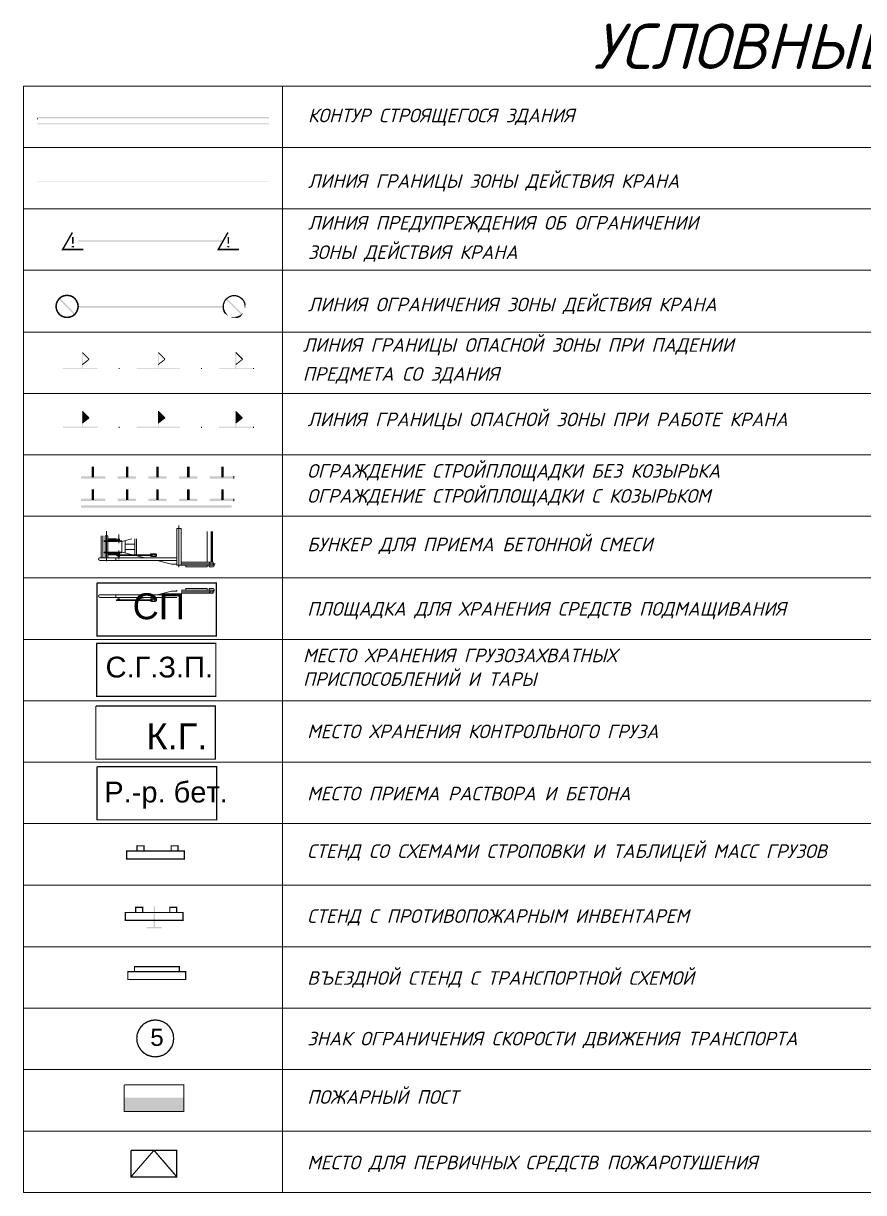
# Model space of a CAD drawing. Header units: millimetres. Extents: x -152693 to 518302, y -31658 to 793547.
# Drawn here: x 433532 to 442798, y 8015 to 20904 of the extents above; entities that cross this region are included whole.
import ezdxf

# ---------------------------------------------------------------- set-up
doc = ezdxf.new("R2010")
doc.units = ezdxf.units.MM
for name, color, linetype in [('PDF _0', 7, 'Continuous'), ('PDF _Размеры', 7, 'Continuous'), ('PDF _Текст', 7, 'Continuous')]:
    doc.layers.add(name, color=color, linetype=linetype)
doc.styles.add('PDF Arial', font='arial.ttf')
doc.styles.add('стиль4', font='isocpeui.ttf', dxfattribs={"height": 2.5})

msp = doc.modelspace()

# ---------------------------------------------------------------- linework, layer by layer
at = {"layer": 'PDF _0', "lineweight": 0}
for points in [[(443165.40321, 8014.63527), (433531.83259, 8014.63527), (433531.83259, 8691.68193), (443165.40321, 8691.68193), (433531.83259, 8691.68193), (433531.83259, 9371.59742), (443165.40321, 9371.59742), (433531.83259, 9371.59742), (433531.83259, 10048.64408), (443165.40321, 10048.64408), (433531.83259, 10048.64408), (433531.83259, 10725.69073), (443165.40321, 10725.69073), (433531.83259, 10725.69073), (433531.83259, 11402.73739), (443165.40321, 11402.73739), (433531.83259, 11402.73739), (433531.83259, 12082.65289), (443165.40321, 12082.65289), (433531.83259, 12082.65289), (433531.83259, 12759.69954), (443165.40321, 12759.69954), (433531.83259, 12759.69954), (433531.83259, 13436.7462), (443165.40321, 13436.7462), (433531.83259, 13436.7462), (433531.83259, 14113.79285), (443165.40321, 14113.79285), (433531.83259, 14113.79285), (433531.83259, 14790.83951), (443165.40321, 14790.83951), (433531.83259, 14790.83951), (433531.83259, 15470.755), (443165.40321, 15470.755), (433531.83259, 15470.755), (433531.83259, 16147.80166), (443165.40321, 16147.80166), (433531.83259, 16147.80166), (433531.83259, 16824.84831), (443165.40321, 16824.84831), (433531.83259, 16824.84831), (433531.83259, 17501.89497), (443165.40321, 17501.89497), (433531.83259, 17501.89497), (433531.83259, 18181.81046), (443165.40321, 18181.81046), (433531.83259, 18181.81046), (433531.83259, 18858.85712), (443165.40321, 18858.85712), (433531.83259, 18858.85712), (433531.83259, 19535.90377), (443165.40321, 19535.90377), (433531.83259, 19535.90377), (433531.83259, 20212.95043), (443165.40321, 20212.95043)], [(436389.19898, 20212.95043), (436389.19898, 19535.90377), (436389.19898, 18858.85712), (436389.19898, 18181.81046), (436389.19898, 17501.89497), (436389.19898, 16824.84831), (436389.19898, 16147.80166), (436389.19898, 15470.755), (436389.19898, 14790.83951), (436389.19898, 14113.79285), (436389.19898, 13436.7462), (436389.19898, 12759.69954), (436389.19898, 12082.65289), (436389.19898, 11402.73739), (436389.19898, 10725.69073), (436389.19898, 10048.64408), (436389.19898, 9371.59742), (436389.19898, 8691.68193), (436389.19898, 8014.63527)], [(435247.39996, 14908.46202), (435247.39996, 15370.34554)], [(434389.61627, 15011.74032), (434389.61627, 15255.59187)], [(434409.69817, 15011.74032), (434409.69817, 15255.59187)], [(434616.25477, 15192.47735), (434424.04238, 15192.47735), (434424.04238, 15201.08388), (434593.30404, 15201.08388), (434593.30404, 15221.16577)], [(434432.6489, 15201.08388), (434432.6489, 15255.59187), (434464.20616, 15255.59187), (434464.20616, 15201.08388)], [(434449.86195, 15307.23102), (434449.86195, 14977.31422)], [(434558.87794, 15221.16577), (434464.20616, 15221.16577), (434464.20616, 15201.08388), (434464.20616, 15209.6904), (434573.22215, 15209.6904)], [(434573.22215, 15221.16577), (434573.22215, 15201.08388)], [(434584.69751, 15269.93608), (434584.69751, 15172.39546)], [(434728.1396, 15221.16577), (434616.25477, 15192.47735), (434616.25477, 15066.24831), (434593.30404, 15066.24831), (434593.30404, 15074.85484), (434616.25477, 15074.85484), (434871.58169, 15011.74032)], [(434762.5657, 15037.5599), (434762.5657, 15221.16577)], [(434779.77875, 15221.16577), (434779.77875, 15034.69106)], [(435557.23487, 15304.36218), (435557.23487, 14962.97001)], [(435603.13634, 15304.36218), (435603.13634, 14962.97001), (435617.48055, 14962.97001), (435617.48055, 15304.36218)], [(435608.87402, 14962.97001), (435608.87402, 15304.36218)], [(434432.6489, 15192.47735), (434432.6489, 15074.85484)], [(434464.20616, 15192.47735), (434464.20616, 15074.85484)], [(434584.69751, 14997.39611), (434584.69751, 15094.93673)], [(434653.54972, 15201.08388), (434653.54972, 15066.24831)], [(434653.54972, 15163.78893), (434762.5657, 15163.78893)], [(434653.54972, 15103.54326), (434762.5657, 15103.54326)], [(435224.44923, 15011.74032), (434372.40322, 15011.74032)], [(435224.44923, 14983.0519), (434372.40322, 14983.0519)], [(434616.25477, 15074.85484), (434424.04238, 15074.85484), (434424.04238, 15066.24831), (434593.30404, 15066.24831), (434593.30404, 15046.16642)], [(434432.6489, 15066.24831), (434432.6489, 15011.74032)], [(434464.20616, 15066.24831), (434464.20616, 15011.74032)], [(434558.87794, 15046.16642), (434464.20616, 15046.16642), (434464.20616, 15066.24831), (434464.20616, 15054.77295), (434573.22215, 15054.77295)], [(434553.14025, 14983.0519), (434553.14025, 15011.74032)], [(434573.22215, 15046.16642), (434573.22215, 15066.24831)], [(434593.30404, 15037.5599), (434593.30404, 15026.08453), (434573.22215, 15026.08453), (434573.22215, 15037.5599)], [(434943.30273, 15057.64179), (434983.46652, 15057.64179)], [(434943.30273, 15026.08453), (434983.46652, 15026.08453)], [(434951.90926, 15049.03526), (434974.85999, 15049.03526)], [(434951.90926, 15031.82221), (434974.85999, 15031.82221)], [(435224.44923, 14942.88812), (435167.07239, 14942.88812), (435006.41725, 14983.0519)], [(435270.35069, 14962.97001), (435623.21823, 14962.97001), (435623.21823, 14931.41275), (435270.35069, 14931.41275)], [(435646.16896, 14945.75696), (435270.35069, 14945.75696)], [(435557.23487, 14931.41275), (435557.23487, 14914.1997), (435321.98985, 14914.1997), (435321.98985, 14931.41275)], [(435580.1856, 14931.41275), (435580.1856, 14914.1997), (435623.21823, 14914.1997), (435631.82476, 14917.06854), (435637.56244, 14922.80623), (435637.56244, 14937.15044), (435631.82476, 14931.41275), (435623.21823, 14931.41275)], [(435224.44923, 14604.36479), (434372.40322, 14604.36479)], [(435224.44923, 14575.67637), (434372.40322, 14575.67637)], [(434553.14025, 14604.36479), (434553.14025, 14575.67637)], [(434871.58169, 14575.67637), (434771.17223, 14549.8568)], [(435006.41725, 14604.36479), (435167.07239, 14644.52858), (435224.44923, 14644.52858), (435224.44923, 14656.00394)], [(435270.35069, 14624.44668), (435623.21823, 14624.44668), (435623.21823, 14656.00394), (435270.35069, 14656.00394)], [(435634.6936, 14638.79089), (435270.35069, 14638.79089)], [(435557.23487, 14656.00394), (435557.23487, 14673.21699), (435321.98985, 14673.21699), (435321.98985, 14656.00394)], [(435580.1856, 14656.00394), (435580.1856, 14673.21699), (435623.21823, 14673.21699), (435631.82476, 14670.34815), (435637.56244, 14664.61047), (435637.56244, 14650.26626), (435631.82476, 14656.00394), (435623.21823, 14656.00394)], [(434593.30404, 14549.8568), (434593.30404, 14561.33217), (434573.22215, 14561.33217), (434573.22215, 14549.8568)], [(434779.77875, 14552.72564), (434779.77875, 14549.8568)], [(434943.30273, 14561.33217), (434983.46652, 14561.33217)], [(434943.30273, 14529.77491), (434983.46652, 14529.77491)], [(434951.90926, 14555.59448), (434974.85999, 14555.59448)], [(434951.90926, 14535.51259), (434974.85999, 14535.51259)], [(434860.10632, 11778.55566), (434860.10632, 11835.93249), (434785.51644, 11835.93249), (434785.51644, 11778.55566)], [(434848.63096, 11101.509), (434848.63096, 11158.88584), (434771.17223, 11158.88584), (434771.17223, 11101.509)], [(435175.67892, 10507.65876), (435175.67892, 10507.65876)], [(443165.40321, 8014.63527), (433531.83259, 8014.63527), (433531.83259, 8014.63527), (443165.40321, 8014.63527)]]:
    msp.add_lwpolyline(points, dxfattribs=at)
at = {"layer": 'PDF _0', "color": 30, "lineweight": 0, "true_color": 0xf26621}
msp.add_lwpolyline([(433686.75004, 19848.60753), (433686.75004, 19857.21405)], dxfattribs=at)
at = {"layer": 'PDF _0', "color": 85, "lineweight": 0, "true_color": 0x58b947}
for points in [[(434072.60926, 18599.22694, 16.31697, 16.31697, 0), (433965.02769, 18411.3178, 17.21305, 17.21305, 0), (434193.10061, 18411.3178, 16.72132, 16.72132, 0)], [(435788.17663, 18599.22694, 16.31697, 16.31697, 0), (435680.59507, 18411.3178, 17.21305, 17.21305, 0), (435908.66799, 18411.3178, 16.72132, 16.72132, 0)]]:
    msp.add_lwpolyline(points, format="xyseb", dxfattribs=at)
at = {"layer": 'PDF _0', "color": 6, "lineweight": 0}
for points in [[(433891.87223, 17783.04146, 16.61989, 16.61989, 0), (433896.17549, 17752.91862, 16.61989, 16.61989, 0), (433909.08528, 17724.2302, 16.61989, 16.61989, 0), (433927.73275, 17696.97621, 16.61989, 16.61989, 0), (433952.11791, 17678.32874, 16.61989, 16.61989, 0), (433982.24074, 17666.85337, 16.61989, 16.61989, 0), (434013.798, 17662.55011, 16.85732, 16.85732, 0), (434045.35526, 17666.85337, 16.85732, 16.85732, 0), (434075.4781, 17678.32874, 16.85732, 16.85732, 0), (434099.86326, 17696.97621, 16.85732, 16.85732, 0), (434118.51073, 17724.2302, 16.85732, 16.85732, 0), (434131.42052, 17752.91862, 16.85732, 16.85732, 0), (434135.72378, 17783.04146, 16.61989, 16.61989, 0), (434131.42052, 17816.03314, 16.61989, 16.61989, 0), (434118.51073, 17844.72156, 16.61989, 16.61989, 0), (434099.86326, 17870.54113, 16.61989, 16.61989, 0), (434075.4781, 17890.62303, 16.61989, 16.61989, 0), (434045.35526, 17902.09839, 16.61989, 16.61989, 0), (434013.798, 17906.40166, 16.85732, 16.85732, 0), (433982.24074, 17902.09839, 16.85732, 16.85732, 0), (433952.11791, 17890.62303, 16.85732, 16.85732, 0), (433927.73275, 17870.54113, 16.85732, 16.85732, 0), (433909.08528, 17844.72156, 16.85732, 16.85732, 0), (433896.17549, 17816.03314, 16.85732, 16.85732, 0)], [(435735.10306, 17780.17262, 15.44919, 15.44919, 0), (435739.40632, 17748.61536, 16.85732, 16.85732, 0), (435750.88169, 17719.92694, 17.14236, 17.14236, 0), (435769.52916, 17694.10737, 0, 0, 0), (435796.78316, 17675.45989, 0, 0, 0), (435825.47157, 17662.55011, 0, 0, 0), (435855.59441, 17659.68126, 17.39184, 17.39184, 0), (435888.58609, 17662.55011, 16.61989, 16.61989, 0), (435917.27451, 17675.45989, 15.44919, 15.44919, 0), (435944.52851, 17694.10737, 0, 0, 0), (435963.17598, 17719.92694, 0, 0, 0), (435974.65135, 17748.61536, 0, 0, 0), (435978.95461, 17780.17262, 14.24562, 14.24562, 0), (435974.65135, 17811.72988, 14.24562, 14.24562, 0), (435963.17598, 17841.85272, 14.24562, 14.24562, 0), (435944.52851, 17866.23787, 14.24562, 14.24562, 0), (435917.27451, 17886.31976, 14.24562, 14.24562, 0), (435888.58609, 17899.22955, 14.24562, 14.24562, 0), (435855.59441, 17903.53281, 14.00819, 14.00819, 0), (435825.47157, 17899.22955, 14.00819, 14.00819, 0), (435796.78316, 17886.31976, 14.00819, 14.00819, 0), (435769.52916, 17866.23787, 14.00819, 14.00819, 0), (435750.88169, 17841.85272, 14.00819, 14.00819, 0), (435739.40632, 17811.72988, 14.00819, 14.00819, 0)]]:
    msp.add_lwpolyline(points, format="xyseb", close=True, dxfattribs=at)
at = {"layer": 'PDF _0', "color": 240, "lineweight": 0, "true_color": 0xec1f24}
for points in [[(434587.56636, 17103.12596), (434587.56636, 17094.51944)], [(435496.98919, 17103.12596), (435496.98919, 17094.51944)], [(436070.75754, 17103.12596), (436070.75754, 17094.51944)], [(434587.56636, 16457.63657), (434587.56636, 16446.1612)], [(435496.98919, 16457.63657), (435496.98919, 16446.1612)], [(436070.75754, 16457.63657), (436070.75754, 16446.1612)]]:
    msp.add_lwpolyline(points, dxfattribs=at)
at = {"layer": 'PDF _0', "color": 5, "lineweight": 0}
for points in [[(435852.72557, 15912.55663), (435852.72557, 15886.73706)], [(435852.72557, 15662.9674), (435852.72557, 15637.14782)]]:
    msp.add_lwpolyline(points, dxfattribs=at)
at = {"layer": 'PDF _0', "lineweight": 0}
for points in [[(435270.35069, 15335.91944), (435270.35069, 14931.41275), (435224.44923, 14931.41275), (435224.44923, 15335.91944)], [(434616.25477, 15192.47735), (434616.25477, 15201.08388), (434593.30404, 15201.08388), (434593.30404, 15192.47735)], [(434951.90926, 15037.5599), (434951.90926, 15046.16642), (434558.87794, 15046.16642), (434558.87794, 15037.5599)], [(434951.90926, 14549.8568), (434951.90926, 14541.25027), (434558.87794, 14541.25027), (434558.87794, 14549.8568)], [(435307.64564, 11695.35925), (435307.64564, 11778.55566), (434667.89393, 11778.55566), (434667.89393, 11695.35925)], [(435293.30143, 11015.44375), (435293.30143, 11101.509), (434653.54972, 11101.509), (434653.54972, 11015.44375)], [(435321.98985, 10364.21667), (435321.98985, 10450.28193), (434685.10698, 10450.28193), (434685.10698, 10364.21667)]]:
    msp.add_lwpolyline(points, close=True, dxfattribs=at)
at = {"layer": 'PDF _0', "lineweight": 0, "const_width": 14.34421}
for points in [[(434342.28039, 14733.46267), (434342.28039, 14149.65337), (435659.07875, 14149.65337), (435659.07875, 14734.89709), (434343.71481, 14734.89709)], [(434718.09866, 8482.25648), (434718.09866, 8188.2002), (435223.01481, 8188.2002), (435223.01481, 8480.82206), (434719.53308, 8480.82206)]]:
    msp.add_lwpolyline(points, dxfattribs=at)
at = {"layer": 'PDF _0', "lineweight": 0}
for points in [[(434339.41154, 14070.76022, 14.34421, 14.34421, 0), (434339.41154, 13485.51651, 11.47537, 11.47537, 0), (435654.77549, 13485.51651, 11.47537, 11.47537, 0), (435654.77549, 14069.3258, 14.34421, 14.34421, 0), (434337.97712, 14069.3258, 0, 0, 0)], [(434330.80502, 13379.36936, 14.34421, 14.34421, 0), (434330.80502, 12794.12564, 11.47537, 11.47537, 0), (435647.60339, 12794.12564, 14.34421, 14.34421, 0), (435647.60339, 13377.93494, 14.34421, 14.34421, 0), (434332.23944, 13377.93494, 0, 0, 0)], [(434345.14923, 12710.92923, 14.34421, 14.34421, 0), (434345.14923, 12125.68551, 11.47537, 11.47537, 0), (435661.94759, 12125.68551, 14.34421, 14.34421, 0), (435661.94759, 12709.49481, 14.34421, 14.34421, 0), (434346.58365, 12709.49481, 0, 0, 0)], [(434669.32835, 11695.35925, 14.34421, 14.34421, 0), (434669.32835, 11779.99008, 14.34421, 14.34421, 0), (435306.21122, 11779.99008, 14.34421, 14.34421, 0), (435306.21122, 11693.92483, 14.34421, 14.34421, 0), (434669.32835, 11693.92483, 14.34421, 14.34421, 0), (434669.32835, 11779.99008, 14.34421, 14.34421, 0), (434784.08202, 11779.99008, 14.34421, 14.34421, 0), (434784.08202, 11837.36692, 14.34421, 14.34421, 0), (434861.54074, 11837.36692, 14.34421, 14.34421, 0), (434861.54074, 11779.99008, 14.34421, 14.34421, 0), (435161.33471, 11779.99008, 11.47537, 11.47537, 0), (435161.33471, 11837.36692, 14.34421, 14.34421, 0), (435237.35901, 11837.36692, 14.34421, 14.34421, 0), (435237.35901, 11779.99008, 14.34421, 14.34421, 0), (435307.64564, 11779.99008, 0, 0, 0)], [(434654.98414, 11015.44375, 14.34421, 14.34421, 0), (434654.98414, 11101.509, 11.47537, 11.47537, 0), (435291.86701, 11101.509, 14.34421, 14.34421, 0), (435291.86701, 11016.87817, 14.34421, 14.34421, 0), (434654.98414, 11016.87817, 14.34421, 14.34421, 0), (434654.98414, 11101.509, 11.47537, 11.47537, 0), (434769.73781, 11101.509, 14.34421, 14.34421, 0), (434769.73781, 11160.32026, 14.34421, 14.34421, 0), (434847.19654, 11160.32026, 14.34421, 14.34421, 0), (434847.19654, 11101.509, 11.47537, 11.47537, 0), (435146.9905, 11101.509, 11.47537, 11.47537, 0), (435146.9905, 11160.32026, 14.34421, 14.34421, 0), (435223.01481, 11160.32026, 14.34421, 14.34421, 0), (435223.01481, 11101.509, 11.47537, 11.47537, 0), (435293.30143, 11101.509, 0, 0, 0)], [(434683.67255, 10364.21667, 14.34421, 14.34421, 0), (434683.67255, 10448.8475, 14.34421, 14.34421, 0), (435320.55543, 10448.8475, 14.34421, 14.34421, 0), (435320.55543, 10364.21667, 11.47537, 11.47537, 0), (434683.67255, 10364.21667, 14.34421, 14.34421, 0), (434683.67255, 10448.8475, 14.34421, 14.34421, 0), (434756.82802, 10448.8475, 11.47537, 11.47537, 0), (434756.82802, 10506.22434, 14.34421, 14.34421, 0), (434877.31937, 10506.22434, 14.34421, 14.34421, 0), (435175.67892, 10506.22434, 14.34421, 14.34421, 0), (435251.70322, 10506.22434, 14.34421, 14.34421, 0), (435251.70322, 10448.8475, 14.34421, 14.34421, 0), (435321.98985, 10448.8475, 0, 0, 0)], [(434643.50877, 9202.33576, 14.34421, 14.34421, 0), (434643.50877, 8909.7139, 11.47537, 11.47537, 0), (435301.90795, 8909.7139, 11.47537, 11.47537, 0), (435301.90795, 9202.33576, 11.47537, 11.47537, 0), (434644.94319, 9202.33576, 0, 0, 0)], [(434718.09866, 8188.2002, 13.14112, 13.14112, 0), (434971.99115, 8480.82206, 14.30922, 14.30922, 0), (435224.44923, 8188.2002, 0, 0, 0)]]:
    msp.add_lwpolyline(points, format="xyseb", dxfattribs=at)
at = {"layer": 'PDF _0', "color": 1, "lineweight": 0}
msp.add_lwpolyline([(434986.33536, 9918.11178, 14.58928, 14.58928, 0), (434941.86831, 9912.3741, 14.58928, 14.58928, 0), (434897.40127, 9896.59547, 14.58928, 14.58928, 0), (434858.6719, 9873.64473, 14.58928, 14.58928, 0), (434827.11464, 9840.65305, 14.58928, 14.58928, 0), (434802.72949, 9801.92369, 14.58928, 14.58928, 0), (434786.95086, 9760.32548, 14.58928, 14.58928, 0), (434782.6476, 9712.98959, 14.23344, 14.23344, 0), (434786.95086, 9668.52255, 14.23344, 14.23344, 0), (434802.72949, 9626.92434, 14.23344, 14.23344, 0), (434827.11464, 9588.19498, 14.23344, 14.23344, 0), (434858.6719, 9555.2033, 14.23344, 14.23344, 0), (434897.40127, 9530.81814, 14.23344, 14.23344, 0), (434941.86831, 9516.47393, 14.23344, 14.23344, 0), (434986.33536, 9510.73625, 14.58928, 14.58928, 0), (435030.80241, 9516.47393, 14.58928, 14.58928, 0), (435075.26945, 9530.81814, 14.58928, 14.58928, 0), (435113.99882, 9555.2033, 14.58928, 14.58928, 0), (435144.12166, 9588.19498, 14.58928, 14.58928, 0), (435169.94123, 9626.92434, 14.58928, 14.58928, 0), (435184.28544, 9668.52255, 14.58928, 14.58928, 0), (435188.5887, 9712.98959, 14.09852, 14.09852, 0), (435184.28544, 9760.32548, 14.09852, 14.09852, 0), (435169.94123, 9801.92369, 14.09852, 14.09852, 0), (435144.12166, 9840.65305, 14.09852, 14.09852, 0), (435113.99882, 9873.64473, 14.09852, 14.09852, 0), (435075.26945, 9896.59547, 14.09852, 14.09852, 0), (435030.80241, 9912.3741, 14.09852, 14.09852, 0)], format="xyseb", close=True, dxfattribs=at)
at = {"layer": 'PDF _0', "lineweight": 0}
for centre, radius, start, end in [((434373.83765, 14998.83053), 12.90979, 90.000022321, 269.999977633), ((434944.73716, 15041.86316), 15.77863, 90.000025627, 161.136517839), ((434944.73716, 15041.86316), 15.77863, 198.86348213, 269.999974416), ((434953.34371, 15041.86309), 10.04101, 90.0001777, 144.733724224), ((434953.34371, 15041.86323), 10.04101, 215.266276049, 269.999821906), ((434976.29443, 15041.86315), 10.04093, 269.999929305, 90.000070834), ((434984.90095, 15041.86315), 15.77862, 269.999948309, 90.000051682), ((435575.88231, 14947.1914), 15.77866, 270.659338911, 89.340661108), ((434373.83765, 14591.455), 12.90979, 90.000022363, 269.999977567), ((435575.88231, 14640.22533), 15.77866, 270.659338892, 89.340661066), ((434944.73716, 14548.42238), 15.77863, 90.000025667, 161.136517822), ((434944.73716, 14548.42237), 15.77863, 198.863482141, 269.999974387), ((434953.34371, 14548.42231), 10.04101, 90.000178038, 144.733724026), ((434953.34371, 14548.42245), 10.04101, 215.266275933, 269.999822012), ((434976.29443, 14548.42236), 10.04093, 269.999929353, 90.000070832), ((434984.90095, 14548.42236), 15.77862, 269.999948323, 90.000051642)]:
    msp.add_arc(centre, radius, start, end, dxfattribs=at)
at = {"layer": 'PDF _0', "lineweight": 20}
for points in [[(436240.01921, 19857.90335), (436240.01921, 19872.24756), (433686.75004, 19857.90335)], [(436240.01921, 19872.24756), (433686.75004, 19857.90335), (433686.75004, 19872.24756)], [(436240.01921, 19791.91999), (436240.01921, 19803.39536), (433686.75004, 19791.91999)], [(436240.01921, 19803.39536), (433686.75004, 19791.91999), (433686.75004, 19803.39536)], [(436240.01921, 19154.34782), (436240.01921, 19160.0855), (433686.75004, 19154.34782)], [(436240.01921, 19160.0855), (433686.75004, 19154.34782), (433686.75004, 19160.0855)], [(434983.46652, 11170.36121), (434969.12231, 11170.36121), (434983.46652, 10935.11618)], [(434969.12231, 11170.36121), (434983.46652, 10935.11618), (434969.12231, 10935.11618)], [(434891.66358, 10943.72271), (434891.66358, 10929.3785), (435055.18756, 10943.72271)], [(434891.66358, 10929.3785), (435055.18756, 10943.72271), (435055.18756, 10929.3785)], [(434644.94319, 9061.76251), (434644.94319, 9050.28715), (435301.90795, 9061.76251)], [(434644.94319, 9050.28715), (435301.90795, 9061.76251), (435301.90795, 9050.28715)], [(435301.90795, 9056.02483), (434644.94319, 9056.02483), (435301.90795, 8909.7139)], [(434644.94319, 9056.02483), (435301.90795, 8909.7139), (434644.94319, 8909.7139)]]:
    msp.add_solid(points, dxfattribs=at)
at = {"layer": 'PDF _0', "color": 85, "lineweight": 20, "true_color": 0x58b947}
for points in [[(434065.43716, 18451.48159), (434065.43716, 18434.26854), (434088.38789, 18451.48159)], [(434065.43716, 18434.26854), (434088.38789, 18451.48159), (434088.38789, 18434.26854)], [(434085.51905, 18549.02221), (434068.306, 18549.02221), (434085.51905, 18474.43232)], [(434068.306, 18549.02221), (434085.51905, 18474.43232), (434068.306, 18474.43232)], [(435735.10306, 18497.38306), (435735.10306, 18511.72727), (434134.28936, 18497.38306)], [(435735.10306, 18511.72727), (434134.28936, 18497.38306), (434134.28936, 18511.72727)], [(435781.00453, 18451.48159), (435781.00453, 18434.26854), (435803.95526, 18451.48159)], [(435781.00453, 18434.26854), (435803.95526, 18451.48159), (435803.95526, 18434.26854)], [(435801.08642, 18549.02221), (435783.87337, 18549.02221), (435801.08642, 18474.43232)], [(435783.87337, 18549.02221), (435801.08642, 18474.43232), (435783.87337, 18474.43232)]]:
    msp.add_solid(points, dxfattribs=at)
at = {"layer": 'PDF _0', "color": 6, "lineweight": 20}
for points in [[(433933.47044, 17877.71324), (433921.99507, 17863.36903), (434105.60094, 17702.71389)], [(433921.99507, 17863.36903), (434105.60094, 17702.71389), (434094.12557, 17691.23852)], [(435735.10306, 17771.56609), (435735.10306, 17788.77914), (434134.28936, 17771.56609)], [(435735.10306, 17788.77914), (434134.28936, 17771.56609), (434134.28936, 17788.77914)], [(435775.26684, 17871.97555), (435763.79148, 17860.50019), (435950.26619, 17699.84505)], [(435763.79148, 17860.50019), (435950.26619, 17699.84505), (435938.79082, 17688.36968)]]:
    msp.add_solid(points, dxfattribs=at)
at = {"layer": 'PDF _0', "color": 240, "lineweight": 20, "true_color": 0xec1f24}
for points in [[(434185.92851, 17280.99415), (434177.32198, 17272.38763), (434260.5184, 17206.40427)], [(434177.32198, 17100.25712), (434185.92851, 17100.25712), (434177.32198, 17278.12531)], [(434185.92851, 17100.25712), (434177.32198, 17278.12531), (434185.92851, 17278.12531)], [(434177.32198, 17272.38763), (434260.5184, 17206.40427), (434251.91187, 17197.79774)], [(435023.6303, 17280.99415), (435015.02378, 17272.38763), (435098.22019, 17206.40427)], [(435015.02378, 17100.25712), (435023.6303, 17100.25712), (435015.02378, 17278.12531)], [(435023.6303, 17100.25712), (435015.02378, 17278.12531), (435023.6303, 17278.12531)], [(435015.02378, 17272.38763), (435098.22019, 17206.40427), (435089.61366, 17197.79774)], [(435878.54515, 17280.99415), (435869.93862, 17272.38763), (435953.13503, 17206.40427)], [(435869.93862, 17100.25712), (435878.54515, 17100.25712), (435869.93862, 17278.12531)], [(435878.54515, 17100.25712), (435869.93862, 17278.12531), (435878.54515, 17278.12531)], [(435869.93862, 17272.38763), (435953.13503, 17206.40427), (435944.52851, 17197.79774)], [(434254.78071, 17206.40427), (434185.92851, 17137.55206), (434177.32198, 17146.15859)], [(434260.5184, 17197.79774), (434254.78071, 17206.40427), (434185.92851, 17137.55206)], [(435092.48251, 17206.40427), (435020.76146, 17137.55206), (435015.02378, 17146.15859)], [(435098.22019, 17197.79774), (435092.48251, 17206.40427), (435020.76146, 17137.55206)], [(435947.39735, 17206.40427), (435875.67631, 17137.55206), (435869.93862, 17146.15859)], [(435953.13503, 17197.79774), (435947.39735, 17206.40427), (435875.67631, 17137.55206)], [(433967.89654, 17103.12596), (433967.89654, 17094.51944), (434349.45249, 17103.12596)], [(433967.89654, 17094.51944), (434349.45249, 17103.12596), (434349.45249, 17094.51944)], [(434779.77875, 17103.12596), (434779.77875, 17094.51944), (435258.87533, 17103.12596)], [(434779.77875, 17094.51944), (435258.87533, 17103.12596), (435258.87533, 17094.51944)], [(435689.20159, 17103.12596), (435689.20159, 17094.51944), (436070.75754, 17103.12596)], [(435689.20159, 17094.51944), (436070.75754, 17103.12596), (436070.75754, 17094.51944)], [(434185.92851, 16632.63591), (434177.32198, 16626.89823), (434260.5184, 16558.04603)], [(434177.32198, 16451.89888), (434185.92851, 16451.89888), (434177.32198, 16629.76707)], [(434185.92851, 16451.89888), (434177.32198, 16629.76707), (434185.92851, 16629.76707)], [(434180.19083, 16629.76707), (434257.64955, 16555.17719), (434180.19083, 16555.17719)], [(435023.6303, 16632.63591), (435015.02378, 16626.89823), (435098.22019, 16558.04603)], [(435015.02378, 16451.89888), (435023.6303, 16451.89888), (435015.02378, 16629.76707)], [(435023.6303, 16451.89888), (435015.02378, 16629.76707), (435023.6303, 16629.76707)], [(435017.89262, 16629.76707), (435095.35135, 16555.17719), (435017.89262, 16555.17719)], [(435878.54515, 16632.63591), (435869.93862, 16626.89823), (435953.13503, 16558.04603)], [(435869.93862, 16451.89888), (435878.54515, 16451.89888), (435869.93862, 16629.76707)], [(435878.54515, 16451.89888), (435869.93862, 16629.76707), (435878.54515, 16629.76707)], [(435872.80746, 16629.76707), (435950.26619, 16555.17719), (435872.80746, 16555.17719)], [(434177.32198, 16626.89823), (434260.5184, 16558.04603), (434251.91187, 16552.30835)], [(434254.78071, 16558.04603), (434185.92851, 16492.06267), (434177.32198, 16500.66919)], [(434180.19083, 16555.17719), (434257.64955, 16555.17719), (434180.19083, 16494.93151)], [(434260.5184, 16552.30835), (434254.78071, 16558.04603), (434185.92851, 16492.06267)], [(435015.02378, 16626.89823), (435098.22019, 16558.04603), (435089.61366, 16552.30835)], [(435092.48251, 16558.04603), (435020.76146, 16492.06267), (435015.02378, 16500.66919)], [(435017.89262, 16555.17719), (435095.35135, 16555.17719), (435017.89262, 16494.93151)], [(435098.22019, 16552.30835), (435092.48251, 16558.04603), (435020.76146, 16492.06267)], [(435869.93862, 16626.89823), (435953.13503, 16558.04603), (435944.52851, 16552.30835)], [(435947.39735, 16558.04603), (435875.67631, 16492.06267), (435869.93862, 16500.66919)], [(435872.80746, 16555.17719), (435950.26619, 16555.17719), (435872.80746, 16494.93151)], [(435953.13503, 16552.30835), (435947.39735, 16558.04603), (435875.67631, 16492.06267)], [(433967.89654, 16457.63657), (433967.89654, 16446.1612), (434349.45249, 16457.63657)], [(433967.89654, 16446.1612), (434349.45249, 16457.63657), (434349.45249, 16446.1612)], [(434779.77875, 16457.63657), (434779.77875, 16446.1612), (435258.87533, 16457.63657)], [(434779.77875, 16446.1612), (435258.87533, 16457.63657), (435258.87533, 16446.1612)], [(435689.20159, 16457.63657), (435689.20159, 16446.1612), (436070.75754, 16457.63657)], [(435689.20159, 16446.1612), (436070.75754, 16457.63657), (436070.75754, 16446.1612)]]:
    msp.add_solid(points, dxfattribs=at)
at = {"layer": 'PDF _0', "color": 5, "lineweight": 20}
for points in [[(434286.33797, 15901.08127), (434312.15755, 15901.08127), (434286.33797, 16015.83494)], [(434312.15755, 15901.08127), (434286.33797, 16015.83494), (434312.15755, 16015.83494)], [(434665.02508, 15901.08127), (434690.84466, 15901.08127), (434665.02508, 16015.83494)], [(434690.84466, 15901.08127), (434665.02508, 16015.83494), (434690.84466, 16015.83494)], [(434997.81073, 15901.08127), (435023.6303, 15901.08127), (434997.81073, 16015.83494)], [(435023.6303, 15901.08127), (434997.81073, 16015.83494), (435023.6303, 16015.83494)], [(435336.33405, 15901.08127), (435365.02247, 15901.08127), (435336.33405, 16015.83494)], [(435365.02247, 15901.08127), (435336.33405, 16015.83494), (435365.02247, 16015.83494)], [(435715.02117, 15901.08127), (435740.84074, 15901.08127), (435715.02117, 16015.83494)], [(435740.84074, 15901.08127), (435715.02117, 16015.83494), (435740.84074, 16015.83494)], [(434168.71546, 15912.55663), (434168.71546, 15886.73706), (434435.51774, 15912.55663)], [(434168.71546, 15886.73706), (434435.51774, 15912.55663), (434435.51774, 15886.73706)], [(434570.35331, 15912.55663), (434570.35331, 15886.73706), (434774.04107, 15912.55663)], [(434570.35331, 15886.73706), (434774.04107, 15912.55663), (434774.04107, 15886.73706)], [(434908.87663, 15912.55663), (434908.87663, 15886.73706), (435112.5644, 15912.55663)], [(434908.87663, 15886.73706), (435112.5644, 15912.55663), (435112.5644, 15886.73706)], [(435247.39996, 15912.55663), (435247.39996, 15886.73706), (435451.08773, 15912.55663)], [(435247.39996, 15886.73706), (435451.08773, 15912.55663), (435451.08773, 15886.73706)], [(435585.92329, 15912.55663), (435585.92329, 15886.73706), (435852.72557, 15912.55663)], [(435585.92329, 15886.73706), (435852.72557, 15912.55663), (435852.72557, 15886.73706)], [(434286.33797, 15651.49203), (434312.15755, 15651.49203), (434286.33797, 15766.2457)], [(434312.15755, 15651.49203), (434286.33797, 15766.2457), (434312.15755, 15766.2457)], [(434665.02508, 15651.49203), (434690.84466, 15651.49203), (434665.02508, 15766.2457)], [(434690.84466, 15651.49203), (434665.02508, 15766.2457), (434690.84466, 15766.2457)], [(434997.81073, 15651.49203), (435023.6303, 15651.49203), (434997.81073, 15766.2457)], [(435023.6303, 15651.49203), (434997.81073, 15766.2457), (435023.6303, 15766.2457)], [(435336.33405, 15651.49203), (435365.02247, 15651.49203), (435336.33405, 15766.2457)], [(435365.02247, 15651.49203), (435336.33405, 15766.2457), (435365.02247, 15766.2457)], [(435715.02117, 15651.49203), (435740.84074, 15651.49203), (435715.02117, 15766.2457)], [(435740.84074, 15651.49203), (435715.02117, 15766.2457), (435740.84074, 15766.2457)], [(434168.71546, 15662.9674), (434168.71546, 15637.14782), (434435.51774, 15662.9674)], [(434168.71546, 15637.14782), (434435.51774, 15662.9674), (434435.51774, 15637.14782)], [(434570.35331, 15662.9674), (434570.35331, 15637.14782), (434774.04107, 15662.9674)], [(434570.35331, 15637.14782), (434774.04107, 15662.9674), (434774.04107, 15637.14782)], [(434908.87663, 15662.9674), (434908.87663, 15637.14782), (435112.5644, 15662.9674)], [(434908.87663, 15637.14782), (435112.5644, 15662.9674), (435112.5644, 15637.14782)], [(435247.39996, 15662.9674), (435247.39996, 15637.14782), (435451.08773, 15662.9674)], [(435247.39996, 15637.14782), (435451.08773, 15662.9674), (435451.08773, 15637.14782)], [(435585.92329, 15662.9674), (435585.92329, 15637.14782), (435852.72557, 15662.9674)], [(435585.92329, 15637.14782), (435852.72557, 15662.9674), (435852.72557, 15637.14782)], [(434168.71546, 15591.24636), (434168.71546, 15565.42678), (435829.77484, 15591.24636)], [(434168.71546, 15565.42678), (435829.77484, 15591.24636), (435829.77484, 15565.42678)]]:
    msp.add_solid(points, dxfattribs=at)
at = {"layer": 'PDF _Размеры', "lineweight": 0}
msp.add_lwpolyline([(434343.71481, 14733.46267), (435657.64433, 14733.46267), (435657.64433, 14151.08779), (434343.71481, 14151.08779)], close=True, dxfattribs=at)

# ---------------------------------------------------------------- texts
at = {"layer": 'PDF _Текст', "lineweight": 20, "attachment_point": 7}
for s, insert, char_height, style in [('УСЛОВНЫЕ ОБОЗНАЧЕНИЯ', (439814.59604, 20400.45846), 500, 'стиль4'), ('КОНТУР СТРОЯЩЕГОСЯ ЗДАНИЯ', (436670.34547, 19773.20236), 150, 'стиль4'), ('ЛИНИЯ ГРАНИЦЫ ЗОНЫ ДЕЙСТВИЯ КРАНА', (436670.34547, 19050.25424), 150, 'стиль4'), ('ЛИНИЯ ПРЕДУПРЕЖДЕНИЯ ОБ ОГРАНИЧЕНИИ', (436670.34547, 18599.84608), 150, 'стиль4'), ('ЗОНЫ ДЕЙСТВИЯ КРАНА', (436670.34547, 18275.66696), 150, 'стиль4'), ('ЛИНИЯ ОГРАНИЧЕНИЯ ЗОНЫ ДЕЙСТВИЯ КРАНА', (436670.34547, 17699.02977), 150, 'стиль4'), ('ЛИНИЯ ГРАНИЦЫ ОПАСНОЙ ЗОНЫ ПРИ ПАДЕНИИ', (436612.96864, 17242.88393), 150, 'стиль4'), ('ПРЕДМЕТА СО ЗДАНИЯ', (436612.96864, 16933.04902), 150, 'стиль4'), ('ЛИНИЯ ГРАНИЦЫ ОПАСНОЙ ЗОНЫ ПРИ РАБОТЕ КРАНА', (436664.60779, 16422.39519), 150, 'стиль4'), ('ОГРАЖДЕНИЕ СТРОЙПЛОЩАДКИ БЕЗ КОЗЫРЬКА', (436661.73895, 15854.36452), 150, 'стиль4'), ('ОГРАЖДЕНИЕ СТРОЙПЛОЩАДКИ С КОЗЫРЬКОМ', (436661.73895, 15578.95571), 150, 'стиль4'), ('БУНКЕР ДЛЯ ПРИЕМА БЕТОННОЙ СМЕСИ', (436661.73895, 15053.95767), 150, 'стиль4'), ('СП', (434736.74613, 14331.50396), 286.527134, 'PDF Arial'), ('ПЛОЩАДКА ДЛЯ ХРАНЕНИЯ СРЕДСТВ ПОДМАЩИВАНИЯ', (436661.73895, 14333.87839), 150, 'стиль4'), ('С.Г.З.П.', (434438.38658, 13690.09509), 229.209796, 'PDF Arial'), ('МЕСТО ХРАНЕНИЯ ГРУЗОЗАХВАТНЫХ', (436615.83748, 13861.17434), 150, 'стиль4'), ('ПРИСПОСОБЛЕНИЙ И ТАРЫ', (436615.83748, 13600.10974), 150, 'стиль4'), ('К.Г.', (434888.79474, 12900.53823), 286.527134, 'PDF Arial'), ('МЕСТО ХРАНЕНИЯ КОНТРОЛЬНОГО ГРУЗА', (436661.73895, 13023.47255), 150, 'стиль4'), ('Р.-р. бет.', (434424.04238, 12246.54756), 229.209796, 'PDF Arial'), ('МЕСТО ПРИЕМА РАСТВОРА И БЕТОНА', (436661.73895, 12337.81937), 150, 'стиль4'), ('СТЕНД СО СХЕМАМИ СТРОПОВКИ И ТАБЛИЦЕЙ МАСС ГРУЗОВ', (436661.73895, 11662.98671), 150, 'стиль4'), ('СТЕНД С ПРОТИВОПОЖАРНЫМ ИНВЕНТАРЕМ', (436661.73895, 10957.25164), 150, 'стиль4'), ('ВЪЕЗДНОЙ СТЕНД С ТРАНСПОРТНОЙ СХЕМОЙ', (436661.73895, 10274.4673), 150, 'стиль4'), ('5', (434931.82737, 9629.42617), 189.75035, 'PDF Arial'), ('ЗНАК ОГРАНИЧЕНИЯ СКОРОСТИ ДВИЖЕНИЯ ТРАНСПОРТА', (436661.73895, 9606.02717), 150, 'стиль4'), ('ПОЖАРНЫЙ ПОСТ', (436661.73895, 8992.74988), 150, 'стиль4'), ('МЕСТО ДЛЯ ПЕРВИЧНЫХ СРЕДСТВ ПОЖАРОТУШЕНИЯ', (436661.73895, 8240.45849), 150, 'стиль4')]:
    msp.add_mtext(s, dxfattribs=dict(at, insert=insert, char_height=char_height, style=style))

doc.saveas('drawing.dxf')
